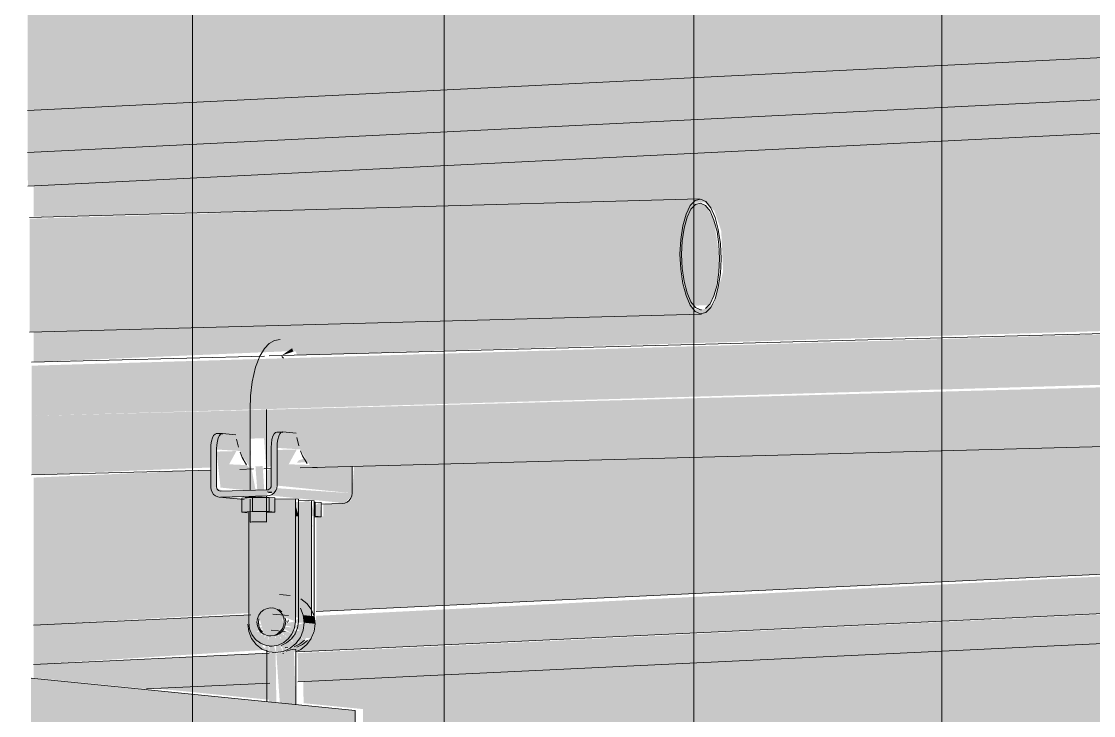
# Model space of a CAD drawing. Header units: inches. Extents: x 31213 to 31218, y -65 to 66.
# Drawn here: x 31214.09698 to 31214.10498, y 66.05204 to 66.05722 of the extents above; entities that cross this region are included whole.
import ezdxf

# ---------------------------------------------------------------- set-up
doc = ezdxf.new("R2010")
doc.units = ezdxf.units.IN
doc.header["$MEASUREMENT"] = 0
for name, color, linetype, lineweight in [('A-GLAZ-CURT', 52, 'Continuous', 9), ('A-WALL-PATT', 111, 'Continuous', 13), ('Q-SPCQ', 91, 'Continuous', 9), ('S-BEAM', 12, 'Continuous', 9)]:
    doc.layers.add(name, color=color, linetype=linetype, lineweight=lineweight)

# ---------------------------------------------------------------- blocks, each defined once
blk = doc.blocks.new('FP_15-Looking North East')
at = {"layer": 'A-WALL-PATT', "lineweight": 9}
for p, q in [((31214.09825591639, 66.03391575753908), (31214.09825591639, 66.0691833906295)), ((31214.10013260884, 66.03379486217045), (31214.10013260884, 66.0689367810262)), ((31214.10199596957, 66.03367482562243), (31214.10199596957, 66.06869192329654)), ((31214.10384614016, 66.03355563877615), (31214.10384614016, 66.06844879883923))]:
    blk.add_line(p, q, dxfattribs=at)

msp = doc.modelspace()

# ---------------------------------------------------------------- hatches: boundary and pattern name
at = {"layer": 'Q-SPCQ'}
h = msp.add_hatch(color=256, dxfattribs=at)
h.paths.add_polyline_path([(31214.07929874807, 66.05486910060628), (31214.08507921328, 66.05502688563432), (31214.08505263817, 66.05540697321892), (31214.0793335576, 66.05512545917885), (31214.07930413551, 66.05497840085846)], flags=0)
h.paths.add_polyline_path([(31214.09703920437, 66.05535334855051), (31214.1018922904, 66.0554858196038), (31214.10193717672, 66.05578450060015), (31214.10200586252, 66.05588822541098), (31214.10204551007, 66.05589860588053), (31214.09703941262, 66.05575168440187), (31214.09703920441, 66.05535380855862)], flags=0)
h = msp.add_hatch(color=256, dxfattribs=at)
h.paths.add_polyline_path([(31214.08111257792, 66.05521307141484), (31214.08505663879, 66.0553530176652), (31214.08505451258, 66.05538264503795), (31214.08393062389, 66.0553517683735), (31214.08190887016, 66.05525226386715)], flags=0)
h.paths.add_polyline_path([(31214.1018946834, 66.05544647677227), (31214.1021877051, 66.05545446948543), (31214.10214606516, 66.05574054567028), (31214.10208232028, 66.05585045107091), (31214.10204551007, 66.05586795971503), (31214.09703957171, 66.05569860554807), (31214.09703962974, 66.05565015123194), (31214.10193752602, 66.05578456227218), (31214.1018958045, 66.05554892119899), (31214.10189283837, 66.05548591584487)], flags=0)
h = msp.add_hatch(color=256, dxfattribs=at)
h.paths.add_polyline_path([(31214.07945681265, 66.05442892106782), (31214.08510934144, 66.05460166785933), (31214.08507921328, 66.05502688563432), (31214.07929874807, 66.05486910060628), (31214.07934505364, 66.05456437048846), (31214.07941591132, 66.05444746178544)], flags=0)
h.paths.add_polyline_path([(31214.09703948532, 66.05490497441782), (31214.10200586252, 66.05505930870385), (31214.10193717672, 66.05517761172221), (31214.1018975127, 66.05537418859966), (31214.1018922904, 66.0554858196038), (31214.09703920437, 66.05535334855051), (31214.09703946939, 66.05490932047623)], flags=0)
h = msp.add_hatch(color=256, dxfattribs=at)
h.paths.add_polyline_path([(31214.07953016866, 66.05450467570189), (31214.08510471006, 66.05467045238338), (31214.08510249842, 66.05470227910912), (31214.07956054793, 66.0545642364588)], flags=0)
h.paths.add_polyline_path([(31214.0970395528, 66.05494422404026), (31214.10210625505, 66.05510610451802), (31214.10214606516, 66.0551772311631), (31214.1021829397, 66.05535355930425), (31214.1021877051, 66.05545446948543), (31214.1018946834, 66.05544647677227), (31214.10193756992, 66.05517768038892), (31214.10193749912, 66.05510525615598), (31214.0970396017, 66.05497156517347)], flags=0)
for points in [[(31214.09705400788, 66.05427926809791), (31214.10999859286, 66.05465623681377), (31214.11000135501, 66.05471561912442), (31214.10774376726, 66.0546868170356), (31214.10768567123, 66.05479248419175), (31214.10764702303, 66.0549649744878), (31214.09705418081, 66.05465459470376), (31214.09705401315, 66.05434157269737)], [(31214.09891871152, 66.05472962703948), (31214.09900704322, 66.05476007793023), (31214.09899856875, 66.0547851261906), (31214.09892686476, 66.05473529336977)], [(31214.097054278, 66.05383997897529), (31214.09839159752, 66.05389483351674), (31214.0983914665, 66.05403176467456), (31214.09860776322, 66.05401804004228), (31214.09868373739, 66.05389310259486), (31214.09869008788, 66.05392645055873), (31214.0986899561, 66.05411034758193), (31214.09878875811, 66.05411298180043), (31214.09880471236, 66.05388645260439), (31214.09884244566, 66.05390680772963), (31214.09884231442, 66.05404376930544), (31214.09905852024, 66.0540300379249), (31214.09913490425, 66.05390469278714), (31214.09914678645, 66.0538955345927), (31214.11010725161, 66.054205993143), (31214.11004067845, 66.05432235206482), (31214.11000223455, 66.0545158178682), (31214.1099971729, 66.05462570999131), (31214.09705400788, 66.05427926809791), (31214.09705423727, 66.05385124176337)], [(31214.09944582612, 66.05370237372365), (31214.09944582612, 66.0539035475494), (31214.09897254541, 66.0539184385219), (31214.09903324072, 66.05402935821371), (31214.09888565186, 66.05402539095033), (31214.09888565186, 66.05375964202535), (31214.09929072988, 66.05371822967793)], [(31214.09868985336, 66.05348741102443), (31214.09872466597, 66.05348913736805), (31214.09869421537, 66.05390283133579), (31214.09868985336, 66.05390271593976), (31214.09868985336, 66.05362375896392)], [(31214.09880440159, 66.05348847714396), (31214.09877889467, 66.05390508139295), (31214.09872466597, 66.05390363887851), (31214.09875663991, 66.05348961004279), (31214.098796838, 66.0534889925557)], [(31214.09939195912, 66.05362852341645), (31214.09944334962, 66.05368290137712), (31214.09944582612, 66.05370237372365), (31214.09888317341, 66.05374014884357), (31214.0988317423, 66.0536857114451), (31214.09934439696, 66.05363337865334)], [(31214.09862265345, 66.0535615145865), (31214.09870264945, 66.05356642019113), (31214.09870264945, 66.05367148181661), (31214.09862265345, 66.05366656659046), (31214.09862265345, 66.0536237612168)], [(31214.09870264945, 66.05356642019113), (31214.09882624165, 66.05356688769467), (31214.09882624165, 66.05367195023709), (31214.09870264945, 66.05366859479629), (31214.09870264945, 66.05362374939547)], [(31214.09886981605, 66.05356244943066), (31214.09885905259, 66.05366860172876), (31214.09882624165, 66.05366859366872), (31214.09882624165, 66.05356688769467)], [(31214.0988542254, 66.05369723007726), (31214.09883245868, 66.05370708873899), (31214.0988500305, 66.05369765841291)], [(31214.09914921603, 66.05345340895369), (31214.09912737502, 66.05365560438507), (31214.09906953693, 66.05363337089615), (31214.09910149292, 66.05345454036741), (31214.09914166071, 66.05345392368974)], [(31214.09902351509, 66.05352982669527), (31214.09904754924, 66.05353129899744), (31214.09902351509, 66.05361220096793)], [(31214.09904754924, 66.05353129899744), (31214.09917106342, 66.05353176588822), (31214.09914011169, 66.05363645249385), (31214.09904754924, 66.05361219742073)], [(31214.09921458069, 66.05352733344202), (31214.09920425176, 66.0536333725218), (31214.09917106342, 66.05361219629589), (31214.09917106342, 66.05353176588822)], [(31214.09886421902, 66.05264161049824), (31214.09893619123, 66.05271775143441), (31214.09890984698, 66.05281852646159), (31214.09874973827, 66.05279260763457), (31214.09878698899, 66.05265010022471)], [(31214.09916948893, 66.05272824286745), (31214.09916230498, 66.05278436068284), (31214.09908150553, 66.05279247546628), (31214.09908869028, 66.0527363490523)], [(31214.09914124299, 66.05261873854701), (31214.09916948893, 66.05272824286745), (31214.09908869028, 66.0527363490523), (31214.09906044115, 66.05262682778466)], [(31214.09888054924, 66.05214044509637), (31214.09887517061, 66.05251336021558), (31214.09881133513, 66.05250503426207), (31214.09882717662, 66.0521457664555), (31214.09887517045, 66.0521409811328)], [(31214.09946973336, 66.05170251076248), (31214.09946973336, 66.05208180254198), (31214.09705009273, 66.05232171585385), (31214.09705009273, 66.05194067687778), (31214.09709608794, 66.05193614955121)]]:
    msp.add_hatch(color=256, dxfattribs=at).paths.add_polyline_path(points, flags=0)
h = msp.add_hatch(color=256, dxfattribs=at)
h.paths.add_polyline_path([(31214.09705441726, 66.05457042359154), (31214.0987536764, 66.05464479443529), (31214.09883322579, 66.05465614952891), (31214.09883369476, 66.05461830389106), (31214.10766214731, 66.05488334649098), (31214.10764709049, 66.05491672572873), (31214.09705437834, 66.0546059532221), (31214.09705440336, 66.05458801376992)], flags=0)
h.paths.add_polyline_path([(31214.10999946924, 66.05458772676792), (31214.1102835024, 66.05459532401693), (31214.11027512071, 66.05472303305413), (31214.1100005403, 66.05468675914796), (31214.10999771553, 66.05462580146965)], flags=0)
h = msp.add_hatch(color=256, dxfattribs=at)
h.paths.add_polyline_path([(31214.09705440336, 66.05391312885496), (31214.09839181843, 66.0539761993202), (31214.09839184873, 66.05401234755114), (31214.09705445526, 66.05397130316214), (31214.09705440829, 66.05391864380682)], flags=0)
h.paths.add_polyline_path([(31214.09903367879, 66.05393114832427), (31214.11020434988, 66.05425200314383), (31214.11024314274, 66.05432231383087), (31214.11027880742, 66.05449433292114), (31214.1102835024, 66.05459532401693), (31214.10999946924, 66.05458772676792), (31214.10998348902, 66.05432088469951), (31214.09906083857, 66.05402470210284), (31214.09910993533, 66.05396777689828), (31214.09904892104, 66.05394883630035)], flags=0)
h.paths.add_polyline_path([(31214.09863415503, 66.05395512787963), (31214.09869034297, 66.05398491764392), (31214.09869037263, 66.05402029342495), (31214.09861008218, 66.0540127054355), (31214.09862583105, 66.0539689556085)], flags=0)
h.paths.add_polyline_path([(31214.09880483855, 66.05395966564438), (31214.09884266797, 66.05398936625154), (31214.09884269729, 66.05402434788267), (31214.09880489079, 66.05401789017435), (31214.09880485765, 66.05398096070257)], flags=0)
h = msp.add_hatch(color=256, dxfattribs=at)
h.paths.add_polyline_path([(31214.09846386719, 66.05367342380467), (31214.09881291785, 66.0536826559336), (31214.09881291785, 66.05372769171879), (31214.09846386719, 66.05371845184479)], flags=0)
h.paths.add_polyline_path([(31214.09839116342, 66.05374654488895), (31214.09843478505, 66.05374770026195), (31214.09843478505, 66.05403287376237), (31214.09839116342, 66.05403171225922)], flags=0)
h.paths.add_polyline_path([(31214.09884201083, 66.05375848613889), (31214.09888565186, 66.05375964202535), (31214.09888565186, 66.05404487888616), (31214.09884201083, 66.05404371686681)], flags=0)
h = msp.add_hatch(color=256, dxfattribs=at)
h.paths.add_polyline_path([(31214.09886253285, 66.05370401748081), (31214.09888398277, 66.05375971542851), (31214.09884274577, 66.05378857117877), (31214.09884274577, 66.05388749585278), (31214.09880487387, 66.05387039151536), (31214.09881360022, 66.05370901461652), (31214.09885003228, 66.05370529407419)], flags=0)
h.paths.add_polyline_path([(31214.09866774506, 66.05372390974652), (31214.0987250332, 66.05372778714545), (31214.09869605097, 66.05388290714104), (31214.09865762826, 66.0539125338575), (31214.09852830873, 66.05391846897183), (31214.09858246765, 66.05401735990529), (31214.09843478505, 66.05401339015545), (31214.09846391961, 66.05374472496082), (31214.0986300057, 66.05372776379315)], flags=0)
h = msp.add_hatch(color=256, dxfattribs=at)
h.paths.add_polyline_path([(31214.09884865604, 66.0525612462245), (31214.09889381415, 66.05256855103566), (31214.09884865604, 66.05267378100802), (31214.09880349994, 66.05256621196057)], flags=0)
h.paths.add_polyline_path([(31214.09880349994, 66.05256621196057), (31214.09883172228, 66.05267564224607), (31214.09876142297, 66.05258310905894)], flags=0)
h.paths.add_polyline_path([(31214.09889381415, 66.05256855103566), (31214.09893589662, 66.05258762935131), (31214.09886559009, 66.05267652121299)], flags=0)
h.paths.add_polyline_path([(31214.09868014143, 66.05269032506396), (31214.09878545978, 66.05272218458079), (31214.09867419739, 66.05273676857132)], flags=0)
h.paths.add_polyline_path([(31214.09869756868, 66.05264735474881), (31214.09879199564, 66.05270607006548), (31214.09868014143, 66.05269032506396)], flags=0)
h.paths.add_polyline_path([(31214.09872529204, 66.05261078543018), (31214.09880239279, 66.05269235635085), (31214.09869756868, 66.05264735474881)], flags=0)
h.paths.add_polyline_path([(31214.09876142297, 66.05258310905894), (31214.09881594275, 66.05268197797739), (31214.09872529204, 66.05261078543018)], flags=0)
h.paths.add_polyline_path([(31214.09901719864, 66.0526990757542), (31214.0990231447, 66.05274583596439), (31214.09891185624, 66.0527254679034)], flags=0)
h.paths.add_polyline_path([(31214.09899976591, 66.05265519393738), (31214.09901719864, 66.0526990757542), (31214.0989053196, 66.05270901290278)], flags=0)
h.paths.add_polyline_path([(31214.09897203504, 66.05261718156748), (31214.09899976591, 66.05265519393738), (31214.09889492142, 66.05269475852994)], flags=0)
h.paths.add_polyline_path([(31214.09893589662, 66.05258762935131), (31214.09897203504, 66.05261718156748), (31214.09888137037, 66.05268367622861)], flags=0)
h.paths.add_polyline_path([(31214.09867419739, 66.05273676857132), (31214.09888137037, 66.0528006276912), (31214.0990231447, 66.05274583596439), (31214.0990231447, 66.0536611975558), (31214.09867419739, 66.05365197280541), (31214.09867419739, 66.05291675403843)], flags=0)
h = msp.add_hatch(color=256, dxfattribs=at)
h.paths.add_polyline_path([(31214.09904506095, 66.0534530939675), (31214.09906953693, 66.05345406831229), (31214.09904506095, 66.05357391916871)], flags=0)
h.paths.add_polyline_path([(31214.09906953693, 66.05365654837541), (31214.09903953757, 66.05366461179146), (31214.09905885648, 66.0536576441019)], flags=0)
h = msp.add_hatch(color=256, dxfattribs=at)
h.paths.add_polyline_path([(31214.09896720057, 66.05254939805172), (31214.09901235114, 66.05255670095268), (31214.09896720057, 66.05266190746805), (31214.09892205201, 66.052554362932)], flags=0)
h.paths.add_polyline_path([(31214.09892205201, 66.052554362932), (31214.09895026962, 66.05266376838556), (31214.09887998206, 66.05257125646725)], flags=0)
h.paths.add_polyline_path([(31214.09901235114, 66.05255670095268), (31214.09905442658, 66.05257577472194), (31214.09898413179, 66.05266464695629)], flags=0)
h.paths.add_polyline_path([(31214.09879871411, 66.05267844878058), (31214.09890401487, 66.0527103004998), (31214.09879277105, 66.05272488185447)], flags=0)
h.paths.add_polyline_path([(31214.09881613844, 66.05263548804896), (31214.09891054963, 66.05269418957862), (31214.09879871411, 66.05267844878058)], flags=0)
h.paths.add_polyline_path([(31214.09884385717, 66.05259892681109), (31214.09892094505, 66.05268047889436), (31214.09881613844, 66.05263548804896)], flags=0)
h.paths.add_polyline_path([(31214.09887998206, 66.05257125646725), (31214.09893449274, 66.05267010278104), (31214.09884385717, 66.05259892681109)], flags=0)
h.paths.add_polyline_path([(31214.09913571502, 66.05268719552616), (31214.09914166008, 66.05273394516013), (31214.09903039021, 66.05271358234236)], flags=0)
h.paths.add_polyline_path([(31214.09911828519, 66.05264332370378), (31214.09913571502, 66.05268719552616), (31214.09902385466, 66.05269713108933)], flags=0)
h.paths.add_polyline_path([(31214.09909055896, 66.05260532006514), (31214.09911828519, 66.05264332370378), (31214.09901345822, 66.0526828799906)], flags=0)
h.paths.add_polyline_path([(31214.09905442658, 66.05257577472194), (31214.09909055896, 66.05260532006514), (31214.09899990944, 66.05267180026672)], flags=0)
h.paths.add_polyline_path([(31214.09879277105, 66.05272488185447), (31214.09899990944, 66.0527887253661), (31214.09914166008, 66.05273394516013), (31214.09913907305, 66.05363646355839), (31214.09887017499, 66.05363643978467), (31214.09884987681, 66.05356458835386), (31214.09880479975, 66.05356649535047), (31214.09879277105, 66.0529167827392)], flags=0)
h = msp.add_hatch(color=256, dxfattribs=at)
h.paths.add_polyline_path([(31214.09887785475, 66.05251331648601), (31214.09892673888, 66.05253137473608), (31214.09887785475, 66.05261084121663), (31214.09887785475, 66.0525313777806)], flags=0)
h.paths.add_polyline_path([(31214.09882329361, 66.05251931767788), (31214.09881970092, 66.05262541441822), (31214.09879325, 66.05253138304975)], flags=0)
h.paths.add_polyline_path([(31214.09887785475, 66.05251331648601), (31214.0988477517, 66.05261415081254), (31214.09882329361, 66.05251931767788), (31214.09887516509, 66.05251361232237)], flags=0)
h.paths.add_polyline_path([(31214.09893241881, 66.05252214139522), (31214.09897001583, 66.05255760067172), (31214.09890795869, 66.0526157115198), (31214.09893000516, 66.05253137453262)], flags=0)
h.paths.add_polyline_path([(31214.09877245341, 66.05253973486337), (31214.0987956138, 66.0526438641797), (31214.09872879793, 66.05257317579814)], flags=0)
h.paths.add_polyline_path([(31214.09906044115, 66.05262682778466), (31214.09908150553, 66.05267984932526), (31214.098978588, 66.05267347045474)], flags=0)
h.paths.add_polyline_path([(31214.09902693345, 66.05258089860806), (31214.09906044115, 66.05262682778466), (31214.09896010237, 66.05264813062891)], flags=0)
h.paths.add_polyline_path([(31214.09898326705, 66.05254519212369), (31214.09902693345, 66.05258089860806), (31214.0989360119, 66.05262843016028)], flags=0)
h.paths.add_polyline_path([(31214.09872879793, 66.05257317579814), (31214.09877713148, 66.05266824267558), (31214.09867424483, 66.05266928020187), (31214.09869530119, 66.05261736120708)], flags=0)
h.paths.add_polyline_path([(31214.09866706299, 66.05272539539398), (31214.09876155043, 66.05272785012863), (31214.09867424483, 66.05278188374679)], flags=0)
h.paths.add_polyline_path([(31214.09867424483, 66.05266928020187), (31214.09876551318, 66.05269688863513), (31214.09866706299, 66.05272539539398)], flags=0)
h.paths.add_polyline_path([(31214.09908869028, 66.0527363490523), (31214.09908150553, 66.05279247546628), (31214.09899417239, 66.05273389352628)], flags=0)
h.paths.add_polyline_path([(31214.09908150553, 66.05267984932526), (31214.09908869028, 66.0527363490523), (31214.09899020874, 66.05270272266988)], flags=0)
h.paths.add_polyline_path([(31214.09876551318, 66.05275901752272), (31214.09869530119, 66.05283489680835), (31214.09867424483, 66.05278188374679)], flags=0)
h.paths.add_polyline_path([(31214.09906044115, 66.05284440252353), (31214.09902693345, 66.0528885906754), (31214.09896010237, 66.0528178861803)], flags=0)
h.paths.add_polyline_path([(31214.09899020874, 66.05276485843572), (31214.09908150553, 66.05279247546628), (31214.09906044115, 66.05284440252353)], flags=0)
h.paths.add_polyline_path([(31214.09877245341, 66.05291653190054), (31214.09881970092, 66.05283330727816), (31214.09882329361, 66.05293959069152), (31214.09877294913, 66.05291675674462)], flags=0)
h.paths.add_polyline_path([(31214.09872879793, 66.05288082267326), (31214.0987956138, 66.0528136059746), (31214.09877245341, 66.05291653190054)], flags=0)
h.paths.add_polyline_path([(31214.09877713148, 66.05278826715681), (31214.09872879793, 66.05288082267326), (31214.09869530119, 66.05283489680835)], flags=0)
h.paths.add_polyline_path([(31214.09893241881, 66.05294243700497), (31214.09887785475, 66.05291675016316), (31214.09887785475, 66.052850902092), (31214.09891710539, 66.05291674770066)], flags=0)
h.paths.add_polyline_path([(31214.09898326705, 66.05292202829845), (31214.09892579321, 66.0529167471556), (31214.09890795869, 66.05284759595838), (31214.09897792044, 66.05291674388533)], flags=0)
h.paths.add_polyline_path([(31214.0989360119, 66.0528363349337), (31214.09902693345, 66.0528885906754), (31214.0989803529, 66.0529167437327)], flags=0)
h.paths.add_polyline_path([(31214.0988477517, 66.05284602837287), (31214.09887785475, 66.05294842682261), (31214.09882926355, 66.05291675321162)], flags=0)
h = msp.add_hatch(color=256, dxfattribs=at)
h.paths.add_polyline_path([(31214.09883360379, 66.05268293770662), (31214.09890483381, 66.05275829603079), (31214.09886370852, 66.0527996669153)], flags=0)
h.paths.add_polyline_path([(31214.09883360379, 66.05268293770662), (31214.09883360379, 66.05279888378409), (31214.09879248139, 66.05272430866616)], flags=0)
h = msp.add_hatch(color=256, dxfattribs=at)
h.paths.add_polyline_path([(31214.09902633303, 66.05129559774416), (31214.09900038793, 66.05170412830418), (31214.09894234158, 66.05168586076707), (31214.09902128197, 66.05160134791305), (31214.09900681188, 66.05129750248952), (31214.09902408374, 66.05129596949925)], flags=0)
h.paths.add_polyline_path([(31214.0990255052, 66.0521260245245), (31214.09901181285, 66.0525386706244), (31214.09888054924, 66.05250532521615), (31214.09890674301, 66.05213783605596), (31214.09902408232, 66.05212616523117)], flags=0)
at = {"layer": 'S-BEAM'}
h = msp.add_hatch(color=256, dxfattribs=at)
h.paths.add_polyline_path([(31214.01313708231, 66.0524060960698), (31214.01790694, 66.0526421952387), (31214.0131370823, 66.05305777783278)], flags=0)
h.paths.add_polyline_path([(31214.03531507833, 66.05350386601536), (31214.05556309637, 66.05450610560732), (31214.05530998707, 66.05815597124662), (31214.03531507832, 66.05712939005413), (31214.03531507832, 66.05535552452675)], flags=0)
h.paths.add_polyline_path([(31214.02256784938, 66.05427083903085), (31214.0224180663, 66.05646722999221), (31214.01313708232, 66.05599072451268), (31214.0131370823, 66.05512451822148), (31214.02164905002, 66.05435400934952)], flags=0)
h.paths.add_polyline_path([(31214.06788262379, 66.05511589952017), (31214.0849997643, 66.05596316644089), (31214.08473909819, 66.05966692447868), (31214.0678826238, 66.05880147718956), (31214.06788262379, 66.05535330423166)], flags=0)
h.paths.add_polyline_path([(31214.09702520533, 66.05655840361959), (31214.10935845105, 66.0571688765618), (31214.09702520534, 66.05854396638979), (31214.09702520533, 66.05699481060911)], flags=0)
h.paths.add_polyline_path([(31214.11441932813, 66.05838001340676), (31214.12139242359, 66.0651491455624), (31214.12139242359, 66.0658583901023), (31214.12111353669, 66.06589507162978), (31214.09702520535, 66.06614606555321), (31214.09702520533, 66.06038019099483), (31214.11021139738, 66.05886388999356)], flags=0)
h = msp.add_hatch(color=256, dxfattribs=at)
h.paths.add_polyline_path([(31214.01316886524, 66.04872493407542), (31214.02294809555, 66.04919046210988), (31214.02274072266, 66.05223128583114), (31214.02168216824, 66.05229174961255), (31214.01316886523, 66.05187269956946), (31214.01316886523, 66.048816340005)], flags=0)
h.paths.add_polyline_path([(31214.03535036226, 66.04978085651337), (31214.04538453605, 66.05025852081279), (31214.03535036225, 66.05113271398383), (31214.03535036226, 66.05055496098964)], flags=0)
h.paths.add_polyline_path([(31214.05582652559, 66.05127106392754), (31214.05573882973, 66.05223668955219), (31214.05549166682, 66.05236392196582), (31214.055378699, 66.05240306172034), (31214.05524407633, 66.0525414802254), (31214.05519480557, 66.0527341070111), (31214.05519480557, 66.05289919764697), (31214.05509948343, 66.05295847268603), (31214.05392921223, 66.05295801861777), (31214.0538597727, 66.05308523841276), (31214.05382549316, 66.05324897468373), (31214.0538125764, 66.05350213936079), (31214.04912530733, 66.05339503631502), (31214.04905205893, 66.05350957107109), (31214.04900419126, 66.05363662067911), (31214.0364948553, 66.05302087403484), (31214.05576074034, 66.05127701849247)], flags=0)
h.paths.add_polyline_path([(31214.06792317722, 66.05133144465105), (31214.08531144504, 66.0521591914049), (31214.08514054463, 66.05458743158215), (31214.07943539684, 66.05446463061297), (31214.07937433132, 66.05456981587729), (31214.07933347652, 66.05476419381384), (31214.07934924661, 66.05508466702412), (31214.07933347652, 66.05512951811997), (31214.06792317722, 66.05456063547163), (31214.06792317722, 66.05136420991813)], flags=0)
h.paths.add_polyline_path([(31214.09707060352, 66.05271897144418), (31214.09869074719, 66.05280888611189), (31214.0986907472, 66.0535675377288), (31214.09863942377, 66.05356438760205), (31214.09863579876, 66.05366044338942), (31214.09848078262, 66.05369322419807), (31214.09848078261, 66.0537213596822), (31214.09840807431, 66.05375061235976), (31214.09840807431, 66.05387831561994), (31214.09707060352, 66.0538191209814), (31214.09707060352, 66.05287750048697)], flags=0)
h.paths.add_polyline_path([(31214.09917952949, 66.05281936422966), (31214.11181569998, 66.05342089332972), (31214.1117199129, 66.05476416649242), (31214.11029572634, 66.05469923322488), (31214.11028194383, 66.0544040508551), (31214.11023159542, 66.05426584794107), (31214.11016280221, 66.05422058763894), (31214.09946179084, 66.05390629279437), (31214.09944050258, 66.05365152292195), (31214.09938910998, 66.05363318406896), (31214.09923068681, 66.05362523368268), (31214.09923068681, 66.05353008570036), (31214.09917952949, 66.05353008887565), (31214.0991795295, 66.05291952469011)], flags=0)
h.paths.add_polyline_path([(31214.12330597557, 66.05396787353466), (31214.1337384062, 66.05446449635348), (31214.12330597555, 66.05562758564017), (31214.12330597557, 66.05429493728228)], flags=0)
h.paths.add_polyline_path([(31214.09707060351, 66.05468222461603), (31214.09897894044, 66.05476294635828), (31214.0990234243, 66.05476294353365), (31214.09903575734, 66.05473521476061), (31214.10766399265, 66.0549906130041), (31214.10767900163, 66.05531240454866), (31214.10773398563, 66.0554624713035), (31214.10780907617, 66.0555114602825), (31214.11165914863, 66.05561629623797), (31214.11158067164, 66.05671682077633), (31214.09707060352, 66.05600259215566), (31214.09707060352, 66.05576653215647), (31214.10207720713, 66.05587356239978), (31214.10214818972, 66.05581256452918), (31214.10220014029, 66.05566118506772), (31214.1022143175, 66.0553574034607), (31214.1021481897, 66.05512254019479), (31214.10207720713, 66.05507668219002), (31214.09707060352, 66.05491046696989), (31214.09707060352, 66.05470099680011)], flags=0)
h.paths.add_polyline_path([(31214.13857551932, 66.05561657507076), (31214.14533687525, 66.06209451547919), (31214.14533687523, 66.06272544938814), (31214.14502717742, 66.06276618097522), (31214.12330597556, 66.06302264255284), (31214.12330597555, 66.05737233830675), (31214.13654284266, 66.05585030169958)], flags=0)
h = msp.add_hatch(color=256, dxfattribs=at)
h.paths.add_polyline_path([(31214.03538174998, 66.04646962114069), (31214.05612821047, 66.04742227631053), (31214.05599498107, 66.04934338847272), (31214.04895722032, 66.04992850498688), (31214.03538174998, 66.04928569081233), (31214.03538174998, 66.04648903814363)], flags=0)
h.paths.add_polyline_path([(31214.0230908538, 66.04753790273483), (31214.02301160528, 66.04869995019513), (31214.01447457978, 66.04829571219412), (31214.02305451687, 66.04754109860278)], flags=0)
h.paths.add_polyline_path([(31214.06795925269, 66.04796554505363), (31214.07048152662, 66.04808136516128), (31214.06795925269, 66.04830109791085)], flags=0)
h.paths.add_polyline_path([(31214.08420948822, 66.04871173840534), (31214.08558873253, 66.0487750718221), (31214.08541068931, 66.05130475201993), (31214.07614071087, 66.05121567461227), (31214.06795925269, 66.05082827313248), (31214.06795925269, 66.05018255307067), (31214.08401204621, 66.04872960895237)], flags=0)
h.paths.add_polyline_path([(31214.09711098895, 66.04930416145349), (31214.09807922519, 66.04934862182036), (31214.09841782516, 66.05170583209802), (31214.09711098895, 66.05183478909039), (31214.09711098894, 66.05055790565848)], flags=0)
h.paths.add_polyline_path([(31214.09875825098, 66.04937980195527), (31214.1121032783, 66.04999259126743), (31214.11189533015, 66.05290869706563), (31214.09908245277, 66.05230199254561), (31214.09908344223, 66.05213545221572), (31214.09952679788, 66.05209128280164), (31214.09952679788, 66.05171192198105), (31214.09917688067, 66.05168818946646), (31214.09917688067, 66.05160865634302), (31214.09908314082, 66.05160866164202), (31214.09906395214, 66.05130686621294), (31214.09903479421, 66.0513068678516), (31214.09877669321, 66.04950831484005)], flags=0)
h.paths.add_polyline_path([(31214.1233503334, 66.05050904395064), (31214.13609269115, 66.05109415932478), (31214.13587983086, 66.05404439083378), (31214.12335033339, 66.05345110467886), (31214.1233503334, 66.05055645258363)], flags=0)
h.paths.add_polyline_path([(31214.07812773215, 66.05130976236056), (31214.08540331175, 66.05140957392774), (31214.08538614686, 66.05165345666816), (31214.07940279583, 66.0513701380967)], flags=0)
h.paths.add_polyline_path([(31214.14709296384, 66.05159928002489), (31214.15591596324, 66.05200442267527), (31214.14709296384, 66.05298802727191), (31214.14709296384, 66.05183930575858)], flags=0)
h.paths.add_polyline_path([(31214.09886843421, 66.05215687244139), (31214.0988626827, 66.05229158617983), (31214.09795640679, 66.0522477333933), (31214.0988626827, 66.05215744543693)], flags=0)
h.paths.add_polyline_path([(31214.16054818501, 66.05310292935279), (31214.16710667123, 66.05931260403557), (31214.16710667123, 66.05987704798494), (31214.1667727836, 66.05992095867036), (31214.14709296384, 66.06017196505223), (31214.14709296384, 66.05464999050143), (31214.15411362315, 66.05384276562421)], flags=0)
h = msp.add_hatch(color=256, dxfattribs=at)
h.paths.add_polyline_path([(31214.01313610404, 66.05210671986984), (31214.02010335903, 66.05245051335534), (31214.01790593876, 66.05264196797864), (31214.01313610404, 66.05240587038271), (31214.01313610404, 66.052327760064)], flags=0)
h.paths.add_polyline_path([(31214.03531399229, 66.05320106958521), (31214.05558303584, 66.05420122892473), (31214.05556191003, 66.05450586575375), (31214.03531399229, 66.05350363297211), (31214.03531399229, 66.05337260974188)], flags=0)
h.paths.add_polyline_path([(31214.06788137558, 66.05480808041688), (31214.08502018552, 66.05565378094394), (31214.08497101608, 66.05596155964334), (31214.06788137558, 66.05511565547909), (31214.06788137558, 66.05490693165578)], flags=0)
h.paths.add_polyline_path([(31214.09702380798, 66.05624608985549), (31214.11129686629, 66.05695233205718), (31214.10935698945, 66.05716861817773), (31214.09702380798, 66.0565581495399), (31214.09702380798, 66.05627989651119)], flags=0)
h = msp.add_hatch(color=256, dxfattribs=at)
h.paths.add_polyline_path([(31214.01313820228, 66.0518656986638), (31214.02164993078, 66.05231635256558), (31214.02010335903, 66.05245051335534), (31214.01313610404, 66.05210671986984)], flags=0)
h.paths.add_polyline_path([(31214.03646063856, 66.05301363231673), (31214.05560263562, 66.05395580415288), (31214.05558303584, 66.05420122892473), (31214.03531399229, 66.05320106958521), (31214.03531479667, 66.05311689154945)], flags=0)
h.paths.add_polyline_path([(31214.0678840528, 66.05456029726426), (31214.08504061419, 66.0554047456722), (31214.0850201855, 66.05565378094391), (31214.06788137558, 66.05480808041688)], flags=0)
h.paths.add_polyline_path([(31214.09702680506, 66.05599470770228), (31214.11153450241, 66.05670877864235), (31214.11151609036, 66.05692800825592), (31214.11130898924, 66.05695098041424), (31214.09702380798, 66.05624608985549)], flags=0)
h = msp.add_hatch(color=256, dxfattribs=at)
h.paths.add_polyline_path([(31214.01316799805, 66.04844310966374), (31214.0229664275, 66.04890813136765), (31214.02294718646, 66.04919027340884), (31214.01316799805, 66.04871503624581)], flags=0)
h.paths.add_polyline_path([(31214.03534939954, 66.04949581236055), (31214.04751092239, 66.0500729836414), (31214.04538352947, 66.05025832580053), (31214.03534939954, 66.04978066433537), (31214.03534939954, 66.04971881249828)], flags=0)
h.paths.add_polyline_path([(31214.06792207072, 66.0510416722456), (31214.0702638283, 66.0511528092501), (31214.06792207072, 66.05110315080188), (31214.06792207072, 66.05104630828336)], flags=0)
h.paths.add_polyline_path([(31214.06792207072, 66.05120491879863), (31214.07223900002, 66.05124654852979), (31214.08533074904, 66.05186786722783), (31214.0853102601, 66.05215898492878), (31214.06792207072, 66.05133124320417)], flags=0)
h.paths.add_polyline_path([(31214.09706936483, 66.05242496784601), (31214.0988085078, 66.0525339452735), (31214.09872712199, 66.05259807222559), (31214.09868680117, 66.05269290428662), (31214.09868231367, 66.05279554382875), (31214.09706936483, 66.05271876153495), (31214.09706936483, 66.05250769590022)], flags=0)
h.paths.add_polyline_path([(31214.09889580707, 66.0525156080351), (31214.0994053844, 66.05253583253116), (31214.11183542434, 66.05312574731114), (31214.11180516418, 66.0534202397455), (31214.09917828111, 66.05278746201324), (31214.09915083089, 66.05262183863753), (31214.09910064879, 66.05260375148829), (31214.09896805008, 66.05253393553865), (31214.09886178914, 66.05251932366176), (31214.0988931173, 66.05251576438343)], flags=0)
h.paths.add_polyline_path([(31214.09900023604, 66.0526633758483), (31214.09896510938, 66.05268625066533), (31214.09899923922, 66.05266375200036)], flags=0)
h.paths.add_polyline_path([(31214.09878286217, 66.05272711220557), (31214.09875496439, 66.0527680558794), (31214.09876506561, 66.05273768824983), (31214.09878076941, 66.05272742804421)], flags=0)
h.paths.add_polyline_path([(31214.09895152912, 66.05273250621701), (31214.09898230707, 66.05277012220252), (31214.09895152912, 66.05274842313744)], flags=0)
h.paths.add_polyline_path([(31214.12330461506, 66.05367006133751), (31214.13560710865, 66.05425578043955), (31214.13373699647, 66.05446427557307), (31214.12330461504, 66.05396765587278), (31214.12330461504, 66.05369905498065)], flags=0)
h = msp.add_hatch(color=256, dxfattribs=at)
h.paths.add_polyline_path([(31214.01316985824, 66.04822943279622), (31214.02298300308, 66.04869407380924), (31214.0229664275, 66.04890813136765), (31214.01316799805, 66.04844310966374)], flags=0)
h.paths.add_polyline_path([(31214.03535146464, 66.04927970610066), (31214.04892478459, 66.04995033504032), (31214.04751092239, 66.0500729836414), (31214.03534939954, 66.04949581236055)], flags=0)
h.paths.add_polyline_path([(31214.06792444424, 66.05082199885722), (31214.07610474591, 66.05120932664146), (31214.06949197909, 66.05111617821231), (31214.06792207072, 66.0510416722456)], flags=0)
h.paths.add_polyline_path([(31214.07223900002, 66.05124654852979), (31214.07809148504, 66.0513033964324), (31214.08534886502, 66.05164702494697), (31214.08533074904, 66.05186786722783), (31214.07470545814, 66.05136360367118)], flags=0)
h.paths.add_polyline_path([(31214.0979109258, 66.05224182393543), (31214.09882921934, 66.05228530406926), (31214.09881028288, 66.05250758972744), (31214.09706936483, 66.05242496784601), (31214.09707055483, 66.05232515749343), (31214.09711655128, 66.0523205963542)], flags=0)
h.paths.add_polyline_path([(31214.09904320067, 66.05229543583673), (31214.11185421396, 66.05290202243789), (31214.11180516418, 66.0531243111995), (31214.09904042025, 66.05250943284081)], flags=0)
h.paths.add_polyline_path([(31214.12330753347, 66.05344432381624), (31214.13583517074, 66.05403749289265), (31214.13581846279, 66.05423232991389), (31214.13561879508, 66.05425447754398), (31214.12330461506, 66.05367006133751)], flags=0)

# ---------------------------------------------------------------- linework, layer by layer
at = {"layer": 'Q-SPCQ'}
for p, q in [((31214.09703925971, 66.05576140828259), (31214.10203793519, 66.05589885923897)), ((31214.10205253979, 66.05504019293798), (31214.09703928651, 66.05490445965455)), ((31214.09882616875, 66.05472756635851), (31214.10764998712, 66.05496549091372)), ((31214.0970540613, 66.05467978343081), (31214.09879251076, 66.05472665880792)), ((31214.09892070879, 66.05472423936432), (31214.09893500333, 66.05470949837071)), ((31214.09868412576, 66.05372429809077), (31214.09868412578, 66.05432666804236)), ((31214.09880819736, 66.05432804205068), (31214.09880819737, 66.05372771520535)), ((31214.09843220442, 66.05414739951281), (31214.09847582351, 66.05414856341137)), ((31214.09843432621, 66.05414734205776), (31214.0984780238, 66.05414284636026)), ((31214.0985777259, 66.05413823924238), (31214.0984779452, 66.05414850595109)), ((31214.09888302551, 66.0541594288784), (31214.098926664, 66.05416059329421)), ((31214.09888514623, 66.05415937136887), (31214.09892886345, 66.054154868799)), ((31214.09902850197, 66.05415026450889), (31214.0989287846, 66.0541605357794)), ((31214.09904861369, 66.05405745206042), (31214.09903432107, 66.05411775303196)), ((31214.1101523526, 66.05418724642145), (31214.09905897889, 66.05389272253365)), ((31214.09859785039, 66.05404544786413), (31214.09858354869, 66.05410573511833)), ((31214.09884201084, 66.05404371686666), (31214.09884201084, 66.05375848613875)), ((31214.09888565186, 66.05375964202517), (31214.09888565186, 66.05404487888596)), ((31214.09839116344, 66.05374654488882), (31214.09839116344, 66.05403171225909)), ((31214.09843478506, 66.05403287376221), (31214.09843478506, 66.0537477002618)), ((31214.09871050162, 66.053883470625), (31214.09860822215, 66.0538807551537)), ((31214.0988423233, 66.05388697042994), (31214.09878596304, 66.05388547409068)), ((31214.09918502314, 66.05389094862764), (31214.09914675191, 66.05389487300056)), ((31214.09944582609, 66.05390354754921), (31214.09944582609, 66.05370237372347)), ((31214.09839147539, 66.05387500062818), (31214.09705408654, 66.05383949357969)), ((31214.09881291785, 66.05372769171863), (31214.0984638672, 66.05371845184466)), ((31214.09864083208, 66.05365473342768), (31214.09845462296, 66.05367372415887)), ((31214.0984638672, 66.05367342380457), (31214.09881291785, 66.05368265593346)), ((31214.09862265346, 66.05366656659031), (31214.09870264947, 66.0536714818165)), ((31214.09862265346, 66.05366656659031), (31214.09862265346, 66.05356151458636)), ((31214.09868412578, 66.05348625549806), (31214.09868412579, 66.05365895836036)), ((31214.09870264947, 66.0536714818165), (31214.09882624166, 66.05367195023697)), ((31214.09870264947, 66.053566420191), (31214.09870264947, 66.0536714818165)), ((31214.09880819737, 66.05367757721861), (31214.09880819735, 66.05348760825099)), ((31214.09884671333, 66.05371021069065), (31214.09881311484, 66.05371364215465)), ((31214.09882624166, 66.05367195023697), (31214.09886981602, 66.05366750326799)), ((31214.09882624166, 66.05367195023697), (31214.09882624166, 66.05356688769457)), ((31214.09886981602, 66.05366750326799), (31214.09886981602, 66.0535624494305)), ((31214.0990231447, 66.05366119755567), (31214.09886996136, 66.05365714800965)), ((31214.0990231447, 66.05274583596426), (31214.0990231447, 66.05366119755567)), ((31214.09904469693, 66.05365899766633), (31214.0990231447, 66.05366119755567)), ((31214.09904469693, 66.05365899766633), (31214.09904469693, 66.052743673601)), ((31214.09914166006, 66.05364910039609), (31214.09904487179, 66.05364654243354)), ((31214.09914166006, 66.05278644825631), (31214.09914166006, 66.05364910039609)), ((31214.09916320257, 66.0536469014985), (31214.09914166006, 66.05364910039609)), ((31214.09916320257, 66.0536469014985), (31214.09916320257, 66.05278436977234)), ((31214.09870264947, 66.053566420191), (31214.09862265346, 66.05356151458636)), ((31214.09862265346, 66.05356151458636), (31214.09866624031, 66.05355707721257)), ((31214.09867419741, 66.05356470279187), (31214.09867419741, 66.05273676857122)), ((31214.09882624166, 66.05356688769457), (31214.09870264947, 66.053566420191)), ((31214.09880384527, 66.05355840497069), (31214.09886981602, 66.0535624494305)), ((31214.09886981602, 66.0535624494305), (31214.09882624166, 66.05356688769457)), ((31214.09917106344, 66.0536367595449), (31214.09921458068, 66.05363231840522)), ((31214.09917106344, 66.0536367595449), (31214.09917106344, 66.05353176588808)), ((31214.09921458068, 66.05363231840522), (31214.09921458068, 66.05352733344189)), ((31214.09937314951, 66.05362547168946), (31214.09921473565, 66.05362128737951)), ((31214.09916345149, 66.0535242021623), (31214.09921458068, 66.05352733344189)), ((31214.09921458068, 66.05352733344189), (31214.09917106344, 66.05353176588808)), ((31214.09890326074, 66.0529473970133), (31214.09898408038, 66.05293925913998)), ((31214.09885003353, 66.05284690808367), (31214.09886081276, 66.05284582487324)), ((31214.09874688486, 66.05273865735434), (31214.09875035246, 66.05276593054546)), ((31214.09885554584, 66.05280102119137), (31214.09897120786, 66.05278940822899)), ((31214.09889954548, 66.05283358730252), (31214.09892062532, 66.05281744380017)), ((31214.09894696917, 66.05277104226249), (31214.09895043745, 66.05274394666691)), ((31214.09894625192, 66.05267100414332), (31214.09884136535, 66.05268151108311)), ((31214.09896490578, 66.05273808058836), (31214.09897071406, 66.05275270172548)), ((31214.09883599691, 66.05263668223141), (31214.09882521728, 66.05263776114165)), ((31214.09880964424, 66.0521474957078), (31214.09880964424, 66.052531622005)), ((31214.09884865461, 66.05255981593052), (31214.09882709644, 66.05256197054577)), ((31214.09896719291, 66.05254796870311), (31214.09894564446, 66.05255012234718)), ((31214.0990267061, 66.05253395165145), (31214.09902670609, 66.05212588180295)), ((31214.09885579137, 66.05251380475825), (31214.09885186582, 66.05251419675464)), ((31214.09893269132, 66.05250612566736), (31214.09892876658, 66.0525065175853)), ((31214.09946973338, 66.05208180254188), (31214.09705009272, 66.05232171585368)), ((31214.09946973338, 66.05208180254188), (31214.09946973338, 66.05170251076241))]:
    msp.add_line(p, q, dxfattribs=at)
for points in [[(31214.10219863998, 66.05545330905015, 0), (31214.10219342368, 66.0555648765504, 0), (31214.10217812965, 66.05566995438272, 0), (31214.10215379856, 66.05576138643673, 0), (31214.10212208626, 66.05583294369104, 0), (31214.10208515163, 66.05587974819538, 0), (31214.10204551008, 66.05589860588039, 0), (31214.10200586253, 66.05588822541088, 0), (31214.10196891148, 66.05584930785335, 0), (31214.10193717672, 66.05578450060007, 0), (31214.10191282314, 66.05569821823399, 0), (31214.10189751272, 66.0555963421992, 0), (31214.10189229039, 66.05548581960366, 0)], [(31214.10190323764, 66.0554846578561, 0), (31214.10190808673, 66.05558728391574, 0), (31214.10192230301, 66.05568188162188, 0), (31214.1019449163, 66.05576200048235, 0), (31214.10197438353, 66.05582217928439, 0), (31214.10200869467, 66.05585831860115, 0), (31214.10204551008, 66.05586795971489, 0), (31214.10208232029, 66.05585045107078, 0), (31214.10211661728, 66.05580699121295, 0), (31214.10214606516, 66.05574054567015, 0), (31214.10216865907, 66.05565564383949, 0), (31214.10218286122, 66.05555806998323, 0), (31214.10218770511, 66.05545446948531, 0)], [(31214.10189229039, 66.05548581960366, 0), (31214.10189751272, 66.05537418859953, 0), (31214.10191282314, 66.05526906300268, 0), (31214.10193717672, 66.05517761172212, 0), (31214.10196891148, 66.05510606893083, 0), (31214.10200586253, 66.05505930870376, 0), (31214.10204551008, 66.05504051324627, 0), (31214.10208515163, 66.05505095721968, 0), (31214.10212208626, 66.05508992254171, 0), (31214.10215379856, 66.05515474902161, 0), (31214.10217812965, 66.05524101692463, 0), (31214.10219342368, 66.05534284868216, 0), (31214.10219863998, 66.05545330905015, 0)], [(31214.10205220154, 66.05507091083027, 0), (31214.10204551008, 66.05507115941177, 0), (31214.10200869467, 66.05508861440053, 0), (31214.10197438353, 66.05513203608045, 0), (31214.1019449163, 66.05519846915261, 0), (31214.10192230301, 66.05528338756129, 0), (31214.10190808673, 66.05538100260225, 0), (31214.10190323764, 66.0554846578561, 0)], [(31214.10218770511, 66.05545446948531, 0), (31214.10218286122, 66.05535189708101, 0), (31214.10216865907, 66.05525733755273, 0), (31214.10214606516, 66.05517723116297, 0), (31214.10211661728, 66.05511703578284, 0), (31214.10208232028, 66.0550808552814, 0)], [(31214.09890939739, 66.05484997383518, 0), (31214.09886671976, 66.05484139806204, 0), (31214.09882758131, 66.05481897105516, 0), (31214.0987912616, 66.05478170109313, 0), (31214.09875694752, 66.05472517280056, 0), (31214.09872559431, 66.05464358745151, 0), (31214.09870045292, 66.05453382690902, 0), (31214.09868805866, 66.05443049788549, 0), (31214.09868412577, 66.05432666804288, 0)], [(31214.09839116344, 66.05403171225909, 0), (31214.09839263428, 66.05406263770837, 0), (31214.09839694656, 66.05409115317492, 0), (31214.09840380626, 66.05411531503013, 0), (31214.09841274571, 66.05413347656986, 0), (31214.09842315554, 66.05414440026522, 0), (31214.09843432621, 66.05414734205776, 0)], [(31214.0984779452, 66.05414850595109, 0), (31214.09846677521, 66.05414556412002, 0), (31214.09845636602, 66.05413464021287, 0), (31214.09844742711, 66.05411647830249, 0), (31214.09844056784, 66.05409231594305, 0), (31214.09843625582, 66.05406379987305, 0), (31214.09843478506, 66.05403287376221, 0)], [(31214.09884201084, 66.05404371686666, 0), (31214.09884348075, 66.05407464915329, 0), (31214.09884779029, 66.05410317085682, 0), (31214.09885464563, 66.05412733792345, 0), (31214.09886357942, 66.05414550329387, 0), (31214.09887398264, 66.05415642917814, 0), (31214.09888514623, 66.05415937136887, 0)], [(31214.0989287846, 66.0541605357794, 0), (31214.0989176217, 66.05415759355013, 0), (31214.09890721912, 66.05414666745398, 0), (31214.09889828589, 66.05412850171277, 0), (31214.09889143097, 66.0541043341417, 0), (31214.09888712169, 66.05407581183444, 0), (31214.09888565186, 66.05404487888596, 0)], [(31214.09865898315, 66.0539135360496, 0), (31214.09862553099, 66.05396890380695, 0), (31214.09860967239, 66.05400814835541, 0)], [(31214.09910970762, 66.05392550955483, 0), (31214.0990762767, 66.05398089037097, 0), (31214.09906042818, 66.0540201439974, 0)], [(31214.09839116342, 66.0537465448888, 0), (31214.09839364067, 66.05372718764971, 0), (31214.09840090358, 66.0537092806664, 0), (31214.09841245734, 66.05369404417432, 0), (31214.09842751466, 66.05368251648275, 0), (31214.09844504958, 66.05367548322425, 0), (31214.09845477541, 66.05367378117745, 0)], [(31214.0984638672, 66.05371845184466, 0), (31214.09845634011, 66.05371927545008, 0), (31214.09844932602, 66.05372208863237, 0), (31214.09844330295, 66.05372669966161, 0), (31214.09843868129, 66.05373279429756, 0), (31214.098435776, 66.05373995720593, 0), (31214.09843478506, 66.05374770026177, 0)], [(31214.09881291785, 66.05368265593346, 0), (31214.09883174231, 66.05368571144496, 0), (31214.09884928421, 66.0536936740616, 0), (31214.09886434803, 66.05370600124009, 0), (31214.09887590705, 66.05372185293612, 0), (31214.09888317343, 66.05374014884342, 0), (31214.09888565186, 66.05375964202517, 0)], [(31214.09884201084, 66.05375848613875, 0), (31214.0988410195, 66.05375068902855, 0), (31214.09883811307, 66.05374337078683, 0), (31214.09883348962, 66.05373703015577, 0), (31214.09882746424, 66.05373209924527, 0), (31214.09882044761, 66.05372891408352, 0), (31214.09881291785, 66.05372769171863, 0)], [(31214.09865113996, 66.05366833027189, 0), (31214.09864708865, 66.0536690299844, 0), (31214.09864777275, 66.05366979995898, 0), (31214.09865314584, 66.05367058772691, 0), (31214.09866284201, 66.05367133960235, 0), (31214.09867620052, 66.05367200434117, 0), (31214.09869231112, 66.05367253663451, 0), (31214.09871007576, 66.0536729001987, 0), (31214.09872828375, 66.0536730702502, 0), (31214.09874569394, 66.05367303519674, 0), (31214.09876111972, 66.0536727974278, 0), (31214.09877350973, 66.05367237315205, 0), (31214.09878201953, 66.05367179129105, 0)], [(31214.09882164426, 66.05370653447277, 0), (31214.09883500228, 66.0537071995257, 0), (31214.09884469949, 66.05370795179621, 0)], [(31214.09944582609, 66.05370237372347, 0), (31214.09944334961, 66.05368290137696, 0), (31214.09943608899, 66.05366462516433, 0), (31214.09942453908, 66.0536487906799, 0), (31214.09940948715, 66.05363647705704, 0), (31214.09939195911, 66.05362852341628, 0), (31214.09937314951, 66.05362547168946, 0)], [(31214.09872466596, 66.05348913736786, 0), (31214.09871034603, 66.05348866586348, 0), (31214.09869847212, 66.05348807703768, 0), (31214.09868985337, 66.05348741102434, 0), (31214.09868507704, 66.05348671321497, 0), (31214.0986844685, 66.05348603116492, 0), (31214.09868806904, 66.05348541135169, 0)], [(31214.09880739078, 66.05348717519469, 0), (31214.09880800093, 66.05348785727395, 0), (31214.0988044016, 66.05348847714383, 0), (31214.09879683801, 66.05348899255554, 0), (31214.0987858255, 66.05348936837767, 0), (31214.09877211466, 66.0534895789924, 0), (31214.09875663992, 66.05348961004258, 0), (31214.09874045597, 66.0534894594117, 0), (31214.09872466596, 66.05348913736786, 0)], [(31214.09893965955, 66.05274502783756, 0), (31214.09893619121, 66.0527721239867, 0), (31214.09892602263, 66.05279719306262, 0), (31214.09890984697, 66.05281852646151, 0), (31214.09888876681, 66.0528346702835, 0), (31214.098864219, 66.05284452443105, 0), (31214.0988378766, 66.05284741755774, 0), (31214.09881153492, 66.05284315276663, 0), (31214.09878698898, 66.05283202095748, 0), (31214.09876591137, 66.05281478093241, 0), (31214.09874973824, 66.05279260763446, 0), (31214.09873957153, 66.05276701206013, 0), (31214.09873610388, 66.05273973830815, 0)], [(31214.09908869033, 66.05273634905221, 0), (31214.09908150555, 66.05279247546619, 0), (31214.09906044117, 66.05284440252343, 0)], [(31214.09906407766, 66.05291389399477, 0), (31214.09910773909, 66.05288046133634, 0), (31214.09914124297, 66.05283627984245, 0), (31214.09916230496, 66.0527843606827, 0), (31214.09916948891, 66.05272824286727, 0)], [(31214.098667063, 66.05272539539385, 0), (31214.09867424485, 66.05266928020177, 0), (31214.09869530121, 66.05261736120703, 0), (31214.09872879796, 66.05257317579806, 0), (31214.09877245342, 66.05253973486325, 0), (31214.09882329367, 66.05251931767783, 0), (31214.09887785478, 66.05251331648591, 0), (31214.09893241882, 66.05252214139512, 0), (31214.09898326708, 66.05254519212357, 0), (31214.09902693348, 66.05258089860797, 0), (31214.09906044117, 66.05262682778456, 0), (31214.09908150555, 66.05267984932517, 0), (31214.09908869033, 66.05273634905221, 0)], [(31214.09867419741, 66.05273676857122, 0), (31214.09868014145, 66.05269032506386, 0), (31214.0986975687, 66.05264735474871, 0), (31214.09872529206, 66.05261078543006, 0), (31214.09876142299, 66.05258310905882, 0), (31214.09880349996, 66.05256621196045, 0), (31214.09884865604, 66.05256124622436, 0), (31214.09889381417, 66.05256855103558, 0), (31214.09893589663, 66.0525876293512, 0), (31214.09897203504, 66.05261718156738, 0), (31214.09899976592, 66.05265519393726, 0), (31214.09901719866, 66.0526990757541, 0), (31214.0990231447, 66.05274583596426, 0)], [(31214.09873610388, 66.05273973830815, 0), (31214.09873957153, 66.05271264477467, 0), (31214.09874973824, 66.05268757757807, 0), (31214.09876591137, 66.05266624481855, 0), (31214.09878698898, 66.05265010022458, 0), (31214.09881153492, 66.05264024410064, 0), (31214.0988378766, 66.05263734832269, 0), (31214.098864219, 66.05264161049811, 0), (31214.09888876681, 66.05265274042796, 0), (31214.09890984697, 66.05266997981374, 0), (31214.09892602263, 66.05269215388357, 0), (31214.09893619121, 66.05271775143429, 0), (31214.09893965955, 66.05274502783756, 0)], [(31214.09877669189, 66.05266516535521, 0), (31214.09876051903, 66.05268649768608, 0), (31214.09875035246, 66.05271156437432, 0), (31214.09874688486, 66.05273865735434, 0)], [(31214.09895043745, 66.05274394666691, 0), (31214.09894696916, 66.0527166708246, 0), (31214.09893680074, 66.052691073804, 0), (31214.09892062531, 66.05266890019728, 0), (31214.09889954548, 66.05265166117609, 0), (31214.09887499804, 66.05264053148741, 0)], [(31214.09904469693, 66.052743673601, 0), (31214.09903875106, 66.05269691531416, 0), (31214.09902131885, 66.05265303531483, 0), (31214.09899358882, 66.05261502453276, 0), (31214.09895745151, 66.05258547356642, 0), (31214.09891537033, 66.05256639607761, 0)], [(31214.09916948891, 66.05272824286727, 0), (31214.09916230496, 66.05267175185355, 0), (31214.09914124297, 66.05261873854687, 0), (31214.09910773909, 66.05257281656341, 0), (31214.09906407767, 66.05253711574107, 0), (31214.09902548766, 66.05251820115078, 0)], [(31214.09901235111, 66.0525567009526, 0), (31214.09905442654, 66.0525757747218, 0), (31214.09909055894, 66.05260532006504, 0)], [(31214.099112103, 66.0526031640028, 0), (31214.0990759717, 66.05257361990884, 0), (31214.09903389755, 66.05255454696601, 0)], [(31214.09902520182, 66.05252950963376, 0), (31214.09902509517, 66.05253733974727, 0), (31214.09901181285, 66.05253867062432, 0), (31214.09898728848, 66.05253330104327, 0), (31214.0989550142, 66.05252465421613, 0)]]:
    msp.add_polyline3d(points, dxfattribs=at)
at = {"layer": 'S-BEAM'}
for p, q in [((31214.10935698944, 66.05716861817774), (31214.09702380801, 66.05655814953994)), ((31214.097023808, 66.05624608985552), (31214.11130898925, 66.05695098041426)), ((31214.11153450242, 66.05670877864239), (31214.09702680504, 66.05599470770221)), ((31214.11181439316, 66.05342067907938), (31214.09917828113, 66.05281915370223)), ((31214.0990401942, 66.0525185010434), (31214.11183542436, 66.05312574731148)), ((31214.11185421396, 66.05290202243816), (31214.09904196202, 66.05229537718886)), ((31214.09868950108, 66.05279588597499), (31214.09706936484, 66.05271876153519)), ((31214.09706936485, 66.0524249678463), (31214.09882671094, 66.0525083693832)), ((31214.09883089114, 66.05228538322677), (31214.0979109258, 66.05224182393566))]:
    msp.add_line(p, q, dxfattribs=at)

# ---------------------------------------------------------------- block references
at = {"layer": 'A-GLAZ-CURT'}
msp.add_blockref('FP_15-Looking North East', (0, 0), dxfattribs=at)

doc.saveas('drawing.dxf')
